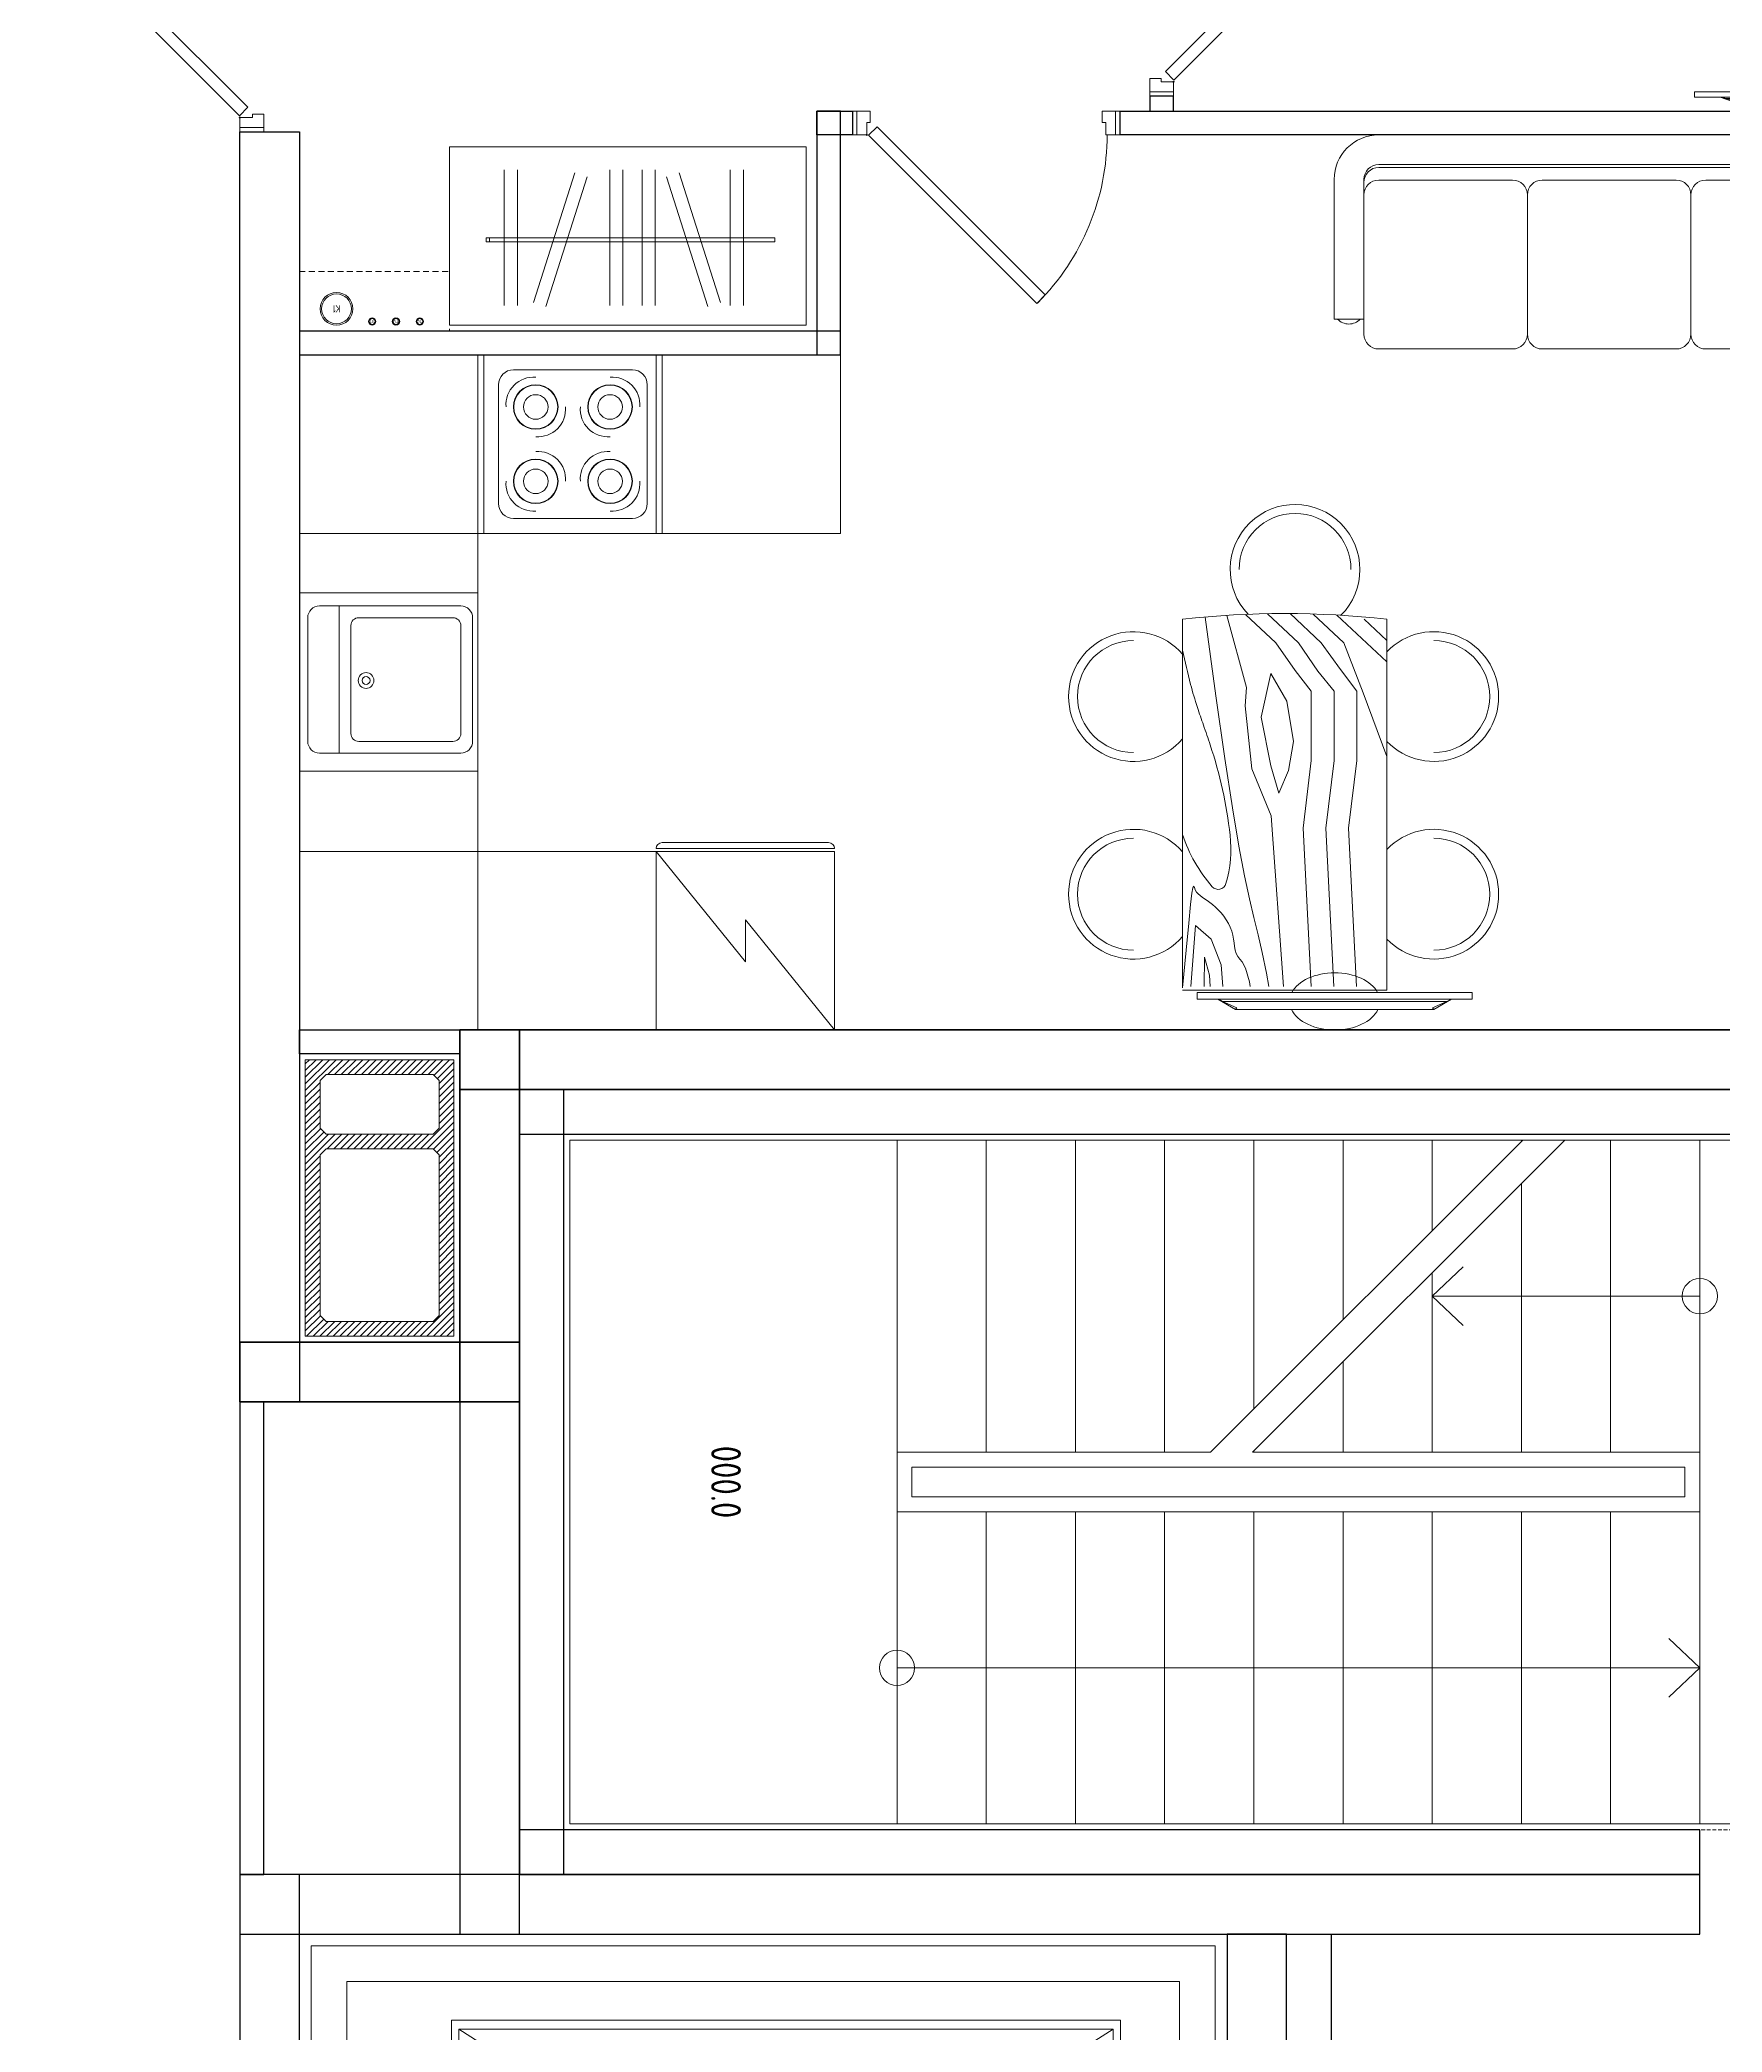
# Model space of a CAD drawing. Header units: millimetres. Extents: x 0 to 145404, y 0 to 194550.
# Drawn here: x 121553 to 127211, y 76076 to 82776 of the extents above; entities that cross this region are included whole.
import ezdxf
from ezdxf.enums import TextEntityAlignment as Align

# ---------------------------------------------------------------- set-up
doc = ezdxf.new("R2010")
doc.units = ezdxf.units.MM
for name, pattern in [('200_ШТРИХ', [320, 200, -120]), ('DASHED', [7, 5, -2, 0]), ('ELGO_LTYPE0', [0]), ('HIDDEN2', [0.1875, 0.125, -0.0625])]:
    doc.linetypes.add(name, pattern=pattern)
doc.layers.add('Q-SPCQ-1', color=9, linetype='Continuous', lineweight=9, true_color=0x808080)
doc.layers.add('АР - мебель', color=7, linetype='Continuous', lineweight=9, true_color=0x787878)
for name, color, linetype, lineweight in [('АР - Вентблок', 36, 'Continuous', 9), ('АР - ВК', 126, 'Continuous', 13), ('АР - Двери', 126, 'Continuous', 9), ('АР - Лестница', 152, 'Continuous', 9), ('АР - Лестницы', 46, 'Continuous', 15), ('АР - Лифты', 173, 'Continuous', 9), ('АР - Монолит', 56, 'Continuous', 30), ('АР - Обор. - Холодильник', 42, 'Continuous', 9), ('АР - Оборуд', 252, 'Continuous', 0), ('АР - Перегородки 80', 32, 'Continuous', 30), ('АР - утеплитель', 40, 'Continuous', 30)]:
    doc.layers.add(name, color=color, linetype=linetype, lineweight=lineweight)
doc.styles.add('ГОСТ 2.304', font='CS_Gost2304.shx')

# ---------------------------------------------------------------- blocks, each defined once
blk = doc.blocks.new('*U47')
at = {"layer": 'АР - Лестницы'}
for points in [[(900, 0), (795.8, 98.8)], [(0, 0), (900, 0)], [(900, 0), (795.8, -98.8)]]:
    blk.add_lwpolyline(points, dxfattribs=at)
blk.add_circle((0, 0), 59.2, dxfattribs=at)
blk = doc.blocks.new('*U46')
at = {"layer": 'АР - Лестницы'}
for points in [[(2700, 0), (2595.8, 98.8)], [(0, 0), (2700, 0)], [(2700, 0), (2595.8, -98.8)]]:
    blk.add_lwpolyline(points, dxfattribs=at)
blk.add_circle((0, 0), 59.2, dxfattribs=at)
blk = doc.blocks.new('Лестница 3000')
at = {"layer": 'АР - Лестница', "ltscale": 100}
for p, q in [((1270, 2315.7), (2320, 3365.7)), ((1270, 2174.3), (2320, 3224.3))]:
    blk.add_line(p, q, dxfattribs=at)
at = {"layer": 'АР - Лестница', "linetype": 'HIDDEN2', "ltscale": 100}
blk.add_lwpolyline([(0, 4940), (2340, 4940), (2340, 0), (0, 0)], close=True, dxfattribs=at)
at = {"layer": 'АР - Лестница', "ltscale": 100}
for points in [[(20, 3820), (2320, 3820), (2320, 4920), (20, 4920)], [(20, 3820), (1070, 3820), (1070, 3520), (20, 3520)], [(1270, 3820), (2320, 3820), (2320, 3520), (1270, 3520)], [(1120, 1170), (1220, 1170), (1220, 3770), (1120, 3770)], [(20, 3520), (1070, 3520), (1070, 3220), (20, 3220)], [(20, 3220), (1070, 3220), (1070, 2920), (20, 2920)], [(20, 2920), (1070, 2920), (1070, 2620), (20, 2620)], [(20, 2620), (1070, 2620), (1070, 2320), (20, 2320)], [(20, 2320), (1070, 2320), (1070, 2020), (20, 2020)], [(20, 2020), (1070, 2020), (1070, 1720), (20, 1720)], [(1270, 2020), (2320, 2020), (2320, 1720), (1270, 1720)], [(20, 1720), (1070, 1720), (1070, 1420), (20, 1420)], [(1270, 1720), (2320, 1720), (2320, 1420), (1270, 1420)], [(20, 1420), (1070, 1420), (1070, 1120), (20, 1120)], [(1270, 1420), (2320, 1420), (2320, 1120), (1270, 1120)], [(2320, 1120), (2320, 20), (20, 20), (20, 1120)]]:
    blk.add_lwpolyline(points, close=True, dxfattribs=at)
for points in [[(1270, 2315.7), (1270, 3820), (1070, 3820), (1070, 1120), (1270, 1120), (1270, 2174.3)], [(2174.3, 3220), (1270, 3220), (1270, 3520), (2320, 3520), (2320, 3220), (2315.7, 3220)], [(1874.3, 2920), (1270, 2920), (1270, 3220), (2174.3, 3220)], [(2315.7, 3220), (2320, 3220), (2320, 2920), (2015.7, 2920)], [(1574.3, 2620), (1270, 2620), (1270, 2920), (1874.3, 2920)], [(2015.7, 2920), (2320, 2920), (2320, 2620), (1715.7, 2620)], [(1274.3, 2320), (1270, 2320), (1270, 2620), (1574.3, 2620)], [(1715.7, 2620), (2320, 2620), (2320, 2320), (1415.7, 2320)], [(1415.7, 2320), (2320, 2320), (2320, 2020), (1270, 2020), (1270, 2174.3)], [(1270, 2315.7), (1270, 2320), (1274.3, 2320)]]:
    blk.add_lwpolyline(points, dxfattribs=at)
at = {"layer": 'АР - Лестница', "xscale": -1}
for name, p, rotation in [('*U46', (545, 1120), 270), ('*U47', (1795, 3820), 89.99999999999993)]:
    blk.add_blockref(name, p, dxfattribs=dict(at, rotation=rotation))
at = {"layer": 'АР - Лестница', "ltscale": 100, "char_height": 100, "width": 674.876, "attachment_point": 5, "style": 'ГОСТ 2.304'}
for s, insert in [('3000', (1170, 4395)), ('0.000\\P', (1170, 545))]:
    blk.add_mtext(s, dxfattribs=dict(at, insert=insert))
blk = doc.blocks.new('Электрический подъемник- стеновой - 2200 x 1100 мм-1082052-_П__План 3 этажа_с1-с5 __6_600_')
at = {"layer": 'Q-SPCQ-1'}
for p, q in [((-1000, 1650), (-1000, 220)), ((1250, 1650), (-1000, 1650)), ((-975, 1620), (1225, 1620)), ((-975, 1520), (-975, 1620)), ((1225, 1620), (-975, 220)), ((-975, 1620), (1225, 220)), ((1225, 1620), (1225, 220)), ((1250, 192.2), (1250, 1650)), ((1399.7, 1581), (1509.7, 1581)), ((1399.7, 1144.8), (1399.7, 1581)), ((1509.7, 1581), (1509.7, 1144.8)), ((-960.2, 1520), (-1000, 1520)), ((-960.2, 1290), (-960.2, 1520)), ((-1098, 1468.5), (-1098, 1341.5)), ((-1085, 1468.5), (-1098, 1468.5)), ((-1082.1, 1411.2), (-1085, 1468.5)), ((-1017, 1411.2), (-1082.1, 1411.2)), ((-1017, 1411.2), (-1017, 1398.7)), ((1267, 1411.2), (1267, 1398.7)), ((1267, 1411.2), (1332.1, 1411.2)), ((1332.1, 1411.2), (1335, 1468.5)), ((1335, 1468.5), (1348, 1468.5)), ((1348, 1468.5), (1348, 1341.5)), ((-1085, 1341.5), (-1098, 1341.5)), ((-1082, 1398.7), (-1085, 1341.5)), ((-1017, 1398.7), (-1082, 1398.7)), ((1267, 1398.7), (1332, 1398.7)), ((1332, 1398.7), (1335, 1341.5)), ((1335, 1341.5), (1348, 1341.5)), ((-1000, 1290), (-960.2, 1290)), ((-975, 220), (-975, 1290)), ((1509.7, 1144.8), (1399.7, 1144.8)), ((-1025, 220), (-1025, 90)), ((-942, 220), (-1025, 220)), ((-942, 174), (-942, 220)), ((475, 220), (1225, 220)), ((475, 192.2), (475, 220)), ((1250, 220), (1300, 220)), ((1300, 220), (1300, 90)), ((-967, 174), (-942, 174)), ((-967, 90), (-967, 174)), ((74, 170.9), (498, 170.9)), ((74, 134.9), (74, 170.9)), ((498, 134.9), (74, 134.9)), ((1250, 192.2), (475, 192.2)), ((498, 170.9), (498, 134.9)), ((-1025, 90), (-967, 90)), ((-967, 74.6), (875, 74.6)), ((-465, 74.6), (-967, 74.6)), ((-967, 74.6), (-967, -25.4)), ((-965, 90), (-965, 126)), ((-965, 126), (80, 126)), ((-965, 90), (80, 90)), ((-465, -95.4), (-465, 74.6)), ((80, 126), (80, 90)), ((1300, 90), (80, 90)), ((875, 74.6), (875, -25.4)), ((-965, 64.5), (-965, 28.5)), ((75, 64.5), (-965, 64.5)), ((-965, 28.5), (75, 28.5)), ((-465, 60), (875, 60)), ((75, 28.5), (75, 64.5)), ((79, 23), (79, -13)), ((505, 23), (79, 23)), ((505, -13), (505, 23)), ((-967, -25.4), (-950, -25.4)), ((-950, -25.4), (-950, -95.4)), ((79, -13), (505, -13)), ((475, -25.4), (615, -25.4)), ((475, -69.5), (475, -25.4)), ((615, -25.4), (615, -69.5)), ((875, -25.4), (615, -25.4)), ((-950, -95.4), (-465, -95.4)), ((615, -69.5), (475, -69.5))]:
    blk.add_line(p, q, dxfattribs=at)
blk = doc.blocks.new('Лифт Грузовой')
at = {"layer": 'АР - Лифты'}
for p, q in [((40, 3080), (40, 40)), ((2000, 3080), (40, 3080)), ((2000, 2233.5), (2000, 3080)), ((160, 2960), (1880, 2960)), ((160, 160), (160, 2960)), ((1880, 2960), (1880, 2233.5)), ((1880, 2233.5), (2000, 2233.5)), ((2000, 893.5), (1880, 893.5)), ((1880, 893.5), (1880, 160)), ((2000, 40), (2000, 893.5)), ((1880, 160), (160, 160)), ((40, 40), (2000, 40))]:
    blk.add_line(p, q, dxfattribs=at)
at = {"layer": 'АР - Лифты', "linetype": 'DASHED', "ltscale": 25}
blk.add_lwpolyline([(0, 3120), (2040, 3120), (2040, 0), (0, 0)], close=True, dxfattribs=at)
at = {"layer": 'АР - Лифты', "rotation": 90}
blk.add_blockref('Электрический подъемник- стеновой - 2200 x 1100 мм-1082052-_П__План 3 этажа_с1-с5 __6_600_', (1940, 1358.5), dxfattribs=at)
blk = doc.blocks.new('Лестничная клетка Н1 9000 тип 12')
at = {"layer": 'АР - Монолит'}
for points in [[(0, -3430), (200, -3430), (200, -6360), (0, -6360)], [(3320, -4160), (3520, -4160), (3520, -6160), (3320, -6160)], [(0, -6360), (0, -6160), (4910, -6160), (4910, -6360)], [(740, -6160), (940, -6160), (940, -9200), (740, -9200)], [(0, -8150), (0, -7950), (940, -7950), (940, -8150)], [(740, -9200), (740, -9000), (6030, -9000), (6030, -9200)]]:
    blk.add_lwpolyline(points, close=True, dxfattribs=at)
at = {"layer": 'АР - Перегородки 80'}
blk.add_lwpolyline([(0, -7950), (0, -6360), (80, -6360), (80, -7950)], close=True, dxfattribs=at)
at = {"layer": 'АР - утеплитель'}
for points in [[(3520, -6160), (3670, -6160), (3670, -4360), (3520, -4360)], [(940, -6360), (1090, -6360), (1090, -9000), (940, -9000)], [(940, -6510), (940, -6360), (4910, -6360), (4910, -6510)], [(940, -9000), (940, -8850), (6030, -8850), (6030, -9000)]]:
    blk.add_lwpolyline(points, close=True, dxfattribs=at)
at = {"rotation": 90.00000000000007}
blk.add_blockref('Лифт Грузовой', (3320, -6160), dxfattribs=at)
at = {"layer": 'АР - Лестница', "rotation": 270}
blk.add_blockref('Лестница 3000', (1090, -6510), dxfattribs=at)
blk = doc.blocks.new('*U206')
at = {"ltscale": 100}
for p, q in [((15, 37.5), (15, -42.5)), ((46, 37.5), (15, 37.5)), ((48, -4.5), (48, 35.5)), ((852, -4.5), (852, 37.5)), ((852, 37.5), (885, 37.5)), ((885, 37.5), (885, -42.5)), ((15, -42.5), (60, -42.5)), ((60, -4.5), (48, -4.5)), ((60, -42.5), (60, -4.5)), ((840, -42.5), (840, -4.5)), ((840, -4.5), (852, -4.5)), ((885, -42.5), (840, -42.5))]:
    blk.add_line(p, q, dxfattribs=at)
for points in [[(54.4, 38.9), (82.7, 10.6), (648, 575.9), (619.7, 604.2)], [(15, -42.5), (0, -42.5), (0, 37.5), (15, 37.5)], [(885, -42.5), (900, -42.5), (900, 37.5), (885, 37.5)]]:
    blk.add_lwpolyline(points, close=True, dxfattribs=at)
blk.add_circle((48, 37.5), 2, dxfattribs=at)
blk.add_arc((56.7, 37.5), 800, 0, 44.86495, dxfattribs=at)
blk = doc.blocks.new('*U241')
at = {"color": 0, "linetype": 'ELGO_LTYPE0'}
for p, q in [((-126.3, -578.5), (-126.3, 578.5)), ((-126.3, 578.5), (-103.1, 578.5)), ((-103.1, 578.5), (-103.1, -578.5)), ((-103.1, 491.5), (-68.5, 417.2)), ((-103.1, 489.1), (-96.1, 471.8)), ((-96.1, 471.8), (-96.1, -471.8)), ((-74.4, 410.8), (-96.1, 471.8)), ((-68.5, 417.2), (-74.4, 410.8)), ((-68.5, -417.2), (-68.5, 417.2)), ((-103.1, -491.5), (-68.5, -417.2)), ((-74.4, -410.8), (-96.1, -471.8)), ((-68.5, -417.2), (-74.4, -410.8)), ((-96.1, -471.8), (-103.1, -489.1)), ((-103.1, -578.5), (-126.3, -578.5))]:
    blk.add_line(p, q, dxfattribs=at)
for start_param, end_param in [(0.31972, 2.821873), (3.433141, 5.991637)]:
    blk.add_ellipse((-96.1, 0), major_axis=(0, 189.6), ratio=0.506784, start_param=start_param, end_param=end_param, dxfattribs=at)
blk = doc.blocks.new('ОГ73_на5персон_стол1245х685')
for p, q in [((-623.4, 0), (623.4, 0)), ((623.4, 0), (623.4, -686.7)), ((611.5, -686.7), (-623.4, -686.7))]:
    blk.add_line(p, q)
for points in [[(-641, -247.6), (-544.1, -144.5), (-375.8, -79.3), (-161.9, 0)], [(-637.5, -167.6), (-480, 0)], [(-623.4, -76.3), (-551.7, 0)], [(-642.4, -325.5), (-544.1, -220.8), (-454.9, -155.6), (-381.8, -101.3), (-148.4, -101.3), (79.6, -128.4), (611.5, -101.7)], [(-641.9, -401.2), (-544.1, -297.1), (-448.3, -231.9), (-381.8, -177.6), (-148.4, -177.6), (79.6, -204.7), (611.5, -178)], [(-639.6, -475.1), (-544.1, -373.4), (-450.5, -308.2), (-381.8, -253.9), (-148.4, -253.9), (79.6, -281), (611.5, -254.3)], [(-636.3, -537.6), (-393.5, -471.9), (-331.8, -476.1), (-120.1, -454.3), (37.3, -389.1), (611.5, -347.9)], [(611.5, -397.2), (566.5, -404.8), (497, -419.1), (437.5, -433.1), (380, -447.3), (316.4, -462.2), (239, -478.6), (139.9, -497.4), (11.2, -519.3), (-154.9, -545.1), (-366.3, -575.5), (-630.8, -611.4)], [(611.5, -459.1), (596.2, -461.8), (550.2, -474.8), (528.9, -486), (519.4, -494.9), (510.6, -501.6), (500.5, -506.3), (489.4, -509.5), (477.5, -511.8), (464.9, -513.7), (451.9, -515.6), (438.7, -518), (425.4, -521.5), (412.3, -526.5), (399.4, -532.7), (387, -540.1), (375.2, -548.4), (364.1, -557.3), (353.7, -566.7), (344.3, -576.3), (336, -585.9), (328.9, -595.3), (322.6, -604.3), (316.9, -612.9), (311.5, -620.8), (306.1, -628.1), (300.3, -634.4), (293.8, -639.8), (286.3, -644.1), (278.5, -647.3), (274.5, -649.9), (279.3, -652.4), (298.2, -655.6), (336.1, -660), (398.2, -666.3), (489.7, -674.9), (615.5, -686.7)], [(611.5, -552), (538.5, -556.7), (452.3, -591.2), (406.4, -642.9), (611.5, -658.6)], [(611.5, -594.6), (572.9, -595.9), (512.6, -613.2), (611.5, -614.5)]]:
    blk.add_lwpolyline(points)
blk.add_lwpolyline([(-440.4, -390.3), (-348.1, -335.9), (-212.4, -314.2), (-114.7, -330.5), (-38.7, -363.1), (-131, -390.3), (-293.8, -422.9)], close=True)
blk.add_lwpolyline([(-519, -686.7, 0.011376), (-404.4, -659.9, 0.016637), (-327.1, -637.1, 0.004562), (-267.2, -616.7, -0.004114), (-200.8, -594, -0.052088), (102.6, -527.2, -0.099515), (265.7, -541.2, -0.590932), (275.9, -587, -0.103124), (100.7, -686.7)], format="xyb")
for centre, radius, start, end in [((-363.4, 157.9), 218.2, 313.66172, 226.33828), ((-363.4, 157.9), 188.2, 0, 180), ((301.2, 157.9), 218.2, 313.66172, 226.33828), ((301.2, 157.9), 188.2, 0, 180), ((2457.2, -343.3), 3099.7, 173.64034, 186.35966), ((-791, -308.7), 218.2, 44.99112, 313.78598), ((-791, -308.7), 188.2, 90, 270), ((-363.4, -852.1), 218.2, 130.73287, 49.26713), ((301.2, -852.1), 218.2, 130.73287, 49.26713), ((-363.4, -852.1), 188.2, 180, 0), ((301.2, -852.1), 188.2, 180, 0)]:
    blk.add_arc(centre, radius, start, end)
blk = doc.blocks.new('ММ96 720х1850')
for p, q in [((-775, 0), (775, 0)), ((-775, -100), (775, -100)), ((-775, -109.7), (775, -109.7)), ((-925, -150), (-925, -620)), ((-825, -150), (-825, -670)), ((-775, -152), (-325, -152)), ((-225, -152), (225, -152)), ((325, -152), (775, -152)), ((825, -150), (825, -670)), ((925, -150), (925, -620)), ((-275, -202), (-275, -670)), ((275, -202), (275, -670)), ((-825, -620), (-925, -620)), ((825, -620), (925, -620)), ((-775, -720), (-325, -720)), ((-225, -720), (225, -720)), ((325, -720), (775, -720))]:
    blk.add_line(p, q)
for centre, radius, start, end in [((-775, -150), 150, 90, 180), ((775, -150), 150, 0, 90), ((-775, -150), 50, 90, 180), ((-775, -159.7), 50, 90, 180), ((775, -150), 50, 0, 90), ((775, -159.7), 50, 0, 90), ((-775, -202), 50, 90, 180), ((-325, -202), 50, 0, 90), ((-225, -202), 50, 90, 180), ((225, -202), 50, 0, 90), ((325, -202), 50, 90, 180), ((775, -202), 50, 0, 90), ((-875.2, -582), 54, 224.70723, 315.29277), ((875.2, -582), 54, 224.70723, 315.29277), ((-775, -670), 50, 180, 270), ((-325, -670), 50, 270, 0), ((-225, -670), 50, 180, 270), ((225, -670), 50, 270, 0), ((325, -670), 50, 180, 270), ((775, -670), 50, 270, 0)]:
    blk.add_arc(centre, radius, start, end)
blk = doc.blocks.new('*U242')
at = {"color": 0, "linetype": 'ELGO_LTYPE0'}
for p, q in [((-126.3, -578.5), (-126.3, 578.5)), ((-126.3, 578.5), (-103.1, 578.5)), ((-103.1, 578.5), (-103.1, -578.5)), ((-103.1, 491.5), (-68.5, 417.2)), ((-103.1, 489.1), (-96.1, 471.8)), ((-96.1, 471.8), (-96.1, -471.8)), ((-74.4, 410.8), (-96.1, 471.8)), ((-68.5, 417.2), (-74.4, 410.8)), ((-68.5, -417.2), (-68.5, 417.2)), ((-103.1, -491.5), (-68.5, -417.2)), ((-74.4, -410.8), (-96.1, -471.8)), ((-68.5, -417.2), (-74.4, -410.8)), ((-96.1, -471.8), (-103.1, -489.1)), ((-103.1, -578.5), (-126.3, -578.5))]:
    blk.add_line(p, q, dxfattribs=at)
for start_param, end_param in [(0.31972, 2.821873), (3.433141, 5.991637)]:
    blk.add_ellipse((-96.1, 0), major_axis=(0, 189.6), ratio=0.506784, start_param=start_param, end_param=end_param, dxfattribs=at)
blk = doc.blocks.new('*U79')
at = {"ltscale": 100}
for p, q in [((-1035, -37.5), (-1035, 42.5)), ((-1035, 42.5), (-990, 42.5)), ((-990, 4.5), (-1002, 4.5)), ((-1002, 4.5), (-1002, -37.5)), ((-990, 42.5), (-990, 4.5)), ((-15, 42.5), (-60, 42.5)), ((-60, 42.5), (-60, 4.5)), ((-60, 4.5), (-48, 4.5)), ((-48, 4.5), (-48, -35.5)), ((-15, -37.5), (-15, 42.5)), ((-1002, -37.5), (-1035, -37.5)), ((-46, -37.5), (-15, -37.5))]:
    blk.add_line(p, q, dxfattribs=at)
for points in [[(-1035, 42.5), (-1050, 42.5), (-1050, -37.5), (-1035, -37.5)], [(-15, 42.5), (0, 42.5), (0, -37.5), (-15, -37.5)], [(-54.4, -38.9), (-82.7, -10.6), (-754, -682), (-725.8, -710.3)]]:
    blk.add_lwpolyline(points, close=True, dxfattribs=at)
blk.add_circle((-48, -37.5), 2, dxfattribs=at)
blk.add_arc((-57.9, -37.5), 950, 180, 224.86495, dxfattribs=at)
blk = doc.blocks.new('k_22')
at = {"ltscale": 600}
for p, q in [((0, 600), (0, 0)), ((600, 600), (0, 600)), ((500, 550), (100, 550)), ((600, 0), (600, 600)), ((50, 500), (50, 100)), ((550, 100), (550, 500)), ((0, 0), (600, 0)), ((100, 50), (500, 50))]:
    blk.add_line(p, q, dxfattribs=at)
for centre in [(175, 425), (425, 425), (175, 175), (425, 175)]:
    blk.add_circle(centre, 75, dxfattribs=at)
for centre, radius, start, end in [((100, 500), 50, 90, 180), ((500, 500), 50, 0, 90), ((167.7, 432.3), 93, 85.49745, 184.50255), ((175, 425), 73.8, 0, 180), ((425, 425), 73.8, 0, 180), ((432.3, 432.3), 93, 355.49745, 94.50255), ((175, 425), 73.8, 180, 0), ((175, 425), 41.3, 0, 180), ((175, 425), 41.3, 180, 0), ((182.3, 417.7), 93, 265.49745, 4.50255), ((417.7, 417.7), 93, 175.49745, 274.50255), ((425, 425), 73.8, 180, 0), ((425, 425), 41.3, 0, 180), ((425, 425), 41.3, 180, 0), ((182.3, 182.3), 93, 355.49745, 94.50255), ((417.7, 182.3), 93, 85.49745, 184.50255), ((175, 175), 73.8, 0, 180), ((175, 175), 41.3, 0, 180), ((425, 175), 73.8, 0, 180), ((425, 175), 41.3, 0, 180), ((167.7, 167.7), 93, 175.49745, 274.50255), ((175, 175), 73.8, 180, 0), ((175, 175), 41.3, 180, 0), ((425, 175), 73.8, 180, 0), ((425, 175), 41.3, 180, 0), ((432.3, 167.7), 93, 265.49745, 4.50255), ((100, 100), 50, 180, 270), ((500, 100), 50, 270, 0)]:
    blk.add_arc(centre, radius, start, end, dxfattribs=at)
blk = doc.blocks.new('М15 600х600')
for p, q in [((-600, 600), (-600, 0)), ((-600, 600), (0, 600)), ((-516.4, 571.8), (-100.6, 571.8)), ((0, 600), (0, 0)), ((-556, 57), (-556, 532.2)), ((-61, 532.2), (-61, 57)), ((-556, 466.2), (-61, 466.2)), ((-490, 426.6), (-127, 426.6)), ((-516.4, 83.4), (-516.4, 400.2)), ((-100.6, 83.4), (-100.6, 400.2)), ((-61, 400.2), (-61, 83.4)), ((-600, 0), (0, 0)), ((-100.6, 17.4), (-516.4, 17.4)), ((-127, 57), (-490, 57))]:
    blk.add_line(p, q)
for centre, major_axis, start_param, end_param in [((-516.4, 532.2), (-28, 28), -0.785398, 0.785398), ((-100.6, 532.2), (28, 28), 5.497787, 7.068583), ((-490, 400.2), (-18.7, 18.7), -0.785398, 0.785398), ((-305.2, 375.6), (18.7, 18.7), 5.497787, 11.780972), ((-127, 400.2), (18.7, 18.7), 5.497787, 7.068583), ((-305.2, 375.6), (9.33, 9.33), 5.497787, 11.780972), ((-490, 83.4), (18.7, 18.7), 2.356194, 3.926991), ((-127, 83.4), (-18.7, 18.7), 2.356194, 3.926991), ((-516.4, 57), (28, 28), 2.356194, 3.926991), ((-100.6, 57), (-28, 28), 2.356194, 3.926991)]:
    blk.add_ellipse(centre, major_axis=major_axis, ratio=1, start_param=start_param, end_param=end_param)
blk = doc.blocks.new('холодильник')
at = {"layer": 'АР - Обор. - Холодильник'}
for p, q in [((0, 300), (0, -300)), ((600, 300), (0, 300)), ((600, -300), (600, 300)), ((610, 300), (610, -300)), ((610, 300), (610, 300)), ((630, -280), (630, 280)), ((0, -300), (600, -300)), ((610, -300), (610, -300))]:
    blk.add_line(p, q, dxfattribs=at)
blk.add_lwpolyline([(600, 300), (229.3, 0), (370.7, 0), (0, -300)], dxfattribs=at)
for centre, start, end in [((610, 280), 0, 90), ((610, -280), 270, 0)]:
    blk.add_arc(centre, 20, start, end, dxfattribs=at)
blk = doc.blocks.new('Ш03 600х1200')
for p, q in [((0, 600), (-1200, 600)), ((-1200, 0), (-1200, 600)), ((0, 0), (0, 600)), ((-988.5, 66), (-988.5, 522.9)), ((-944.2, 66), (-944.2, 522.9)), ((-911.1, 76.8), (-772.2, 512)), ((-868.9, 63.3), (-730, 498.6)), ((-692.1, 66), (-692.1, 522.9)), ((-647.8, 66), (-647.8, 522.9)), ((-583, 66), (-583, 522.9)), ((-538.7, 66), (-538.7, 522.9)), ((-324.4, 63.3), (-463.3, 498.6)), ((-282.2, 76.8), (-421.1, 512)), ((-228.6, 66), (-228.6, 522.9)), ((-184.3, 66), (-184.3, 522.9)), ((-123, 293.3), (-1094.4, 293.3)), ((-1094.4, 293.3), (-1094.4, 280.4)), ((-1094.4, 280.4), (-123, 280.4)), ((-134.5, 293.3), (-228.9, 293.3)), ((-228.9, 293.3), (-228.9, 280.4)), ((-228.9, 280.4), (-134.5, 280.4)), ((-134.5, 280.4), (-134.5, 293.3)), ((-123, 280.4), (-123, 293.3)), ((0, 0), (-1200, 0))]:
    blk.add_line(p, q)
blk = doc.blocks.new('Вентблок 930 х 500')
at = {"layer": 'АР - Вентблок', "lineweight": 5}
h = blk.add_hatch(dxfattribs=at)
h.set_pattern_fill('ANSI31', color=256, scale=5)
h.set_pattern_definition([(45, (-3927587.913, -709139.574), (-11.22532015, 11.22532015), [])])
h.paths.add_polyline_path([(-20, 950), (-520, 950), (-520, 20), (-20, 20)])
h.paths.add_polyline_path([(-450, 700), (-470, 720), (-470, 880), (-450, 900), (-90, 900), (-70, 880), (-70, 720), (-90, 700)], flags=16)
h.paths.add_polyline_path([(-90, 650), (-70, 630), (-70, 90), (-90, 70), (-450, 70), (-470, 90), (-470, 630), (-450, 650)], flags=16)
at = {"layer": 'АР - Вентблок', "linetype": '200_ШТРИХ', "lineweight": 5, "ltscale": 0.1}
blk.add_lwpolyline([(-540, 0), (-540, 970), (0, 970), (0, 0)], close=True, dxfattribs=at)
at = {"layer": 'АР - Вентблок', "linetype": 'ByBlock'}
for points in [[(-520, 20), (-520, 950), (-20, 950), (-20, 20)], [(-470, 720), (-470, 880), (-450, 900), (-90, 900), (-70, 880), (-70, 720), (-90, 700), (-450, 700)], [(-470, 90), (-470, 630), (-450, 650), (-90, 650), (-70, 630), (-70, 90), (-90, 70), (-450, 70)]]:
    blk.add_lwpolyline(points, close=True, dxfattribs=at)
blk = doc.blocks.new('Стояк ВК с циркуляцией')
at = {"layer": 'АР - ВК', "linetype": '200_ШТРИХ', "lineweight": 5, "ltscale": 0.1}
blk.add_lwpolyline([(-505, 0), (0, 0), (0, -200), (-505, -200)], close=True, dxfattribs=at)
at = {"layer": 'АР - ВК', "color": 1, "ltscale": 100}
for centre, radius in [((-405, -32.5), 12.5), ((-405, -32.5), 10), ((-325, -32.5), 12.5), ((-325, -32.5), 10)]:
    blk.add_circle(centre, radius, dxfattribs=at)
at = {"layer": 'АР - ВК', "color": 5, "ltscale": 100}
for radius in [12.5, 10]:
    blk.add_circle((-245, -32.5), radius, dxfattribs=at)
at = {"layer": 'АР - ВК', "color": 46, "ltscale": 100}
for radius in [55, 50]:
    blk.add_circle((-125, -75), radius, dxfattribs=at)
at = {"layer": 'АР - ВК', "color": 1, "ltscale": 100, "style": 'ГОСТ 2.304'}
for p in [(-405, -32.5), (-325, -32.5)]:
    blk.add_text('Т4', height=10, dxfattribs=at).set_placement(p, align=Align.MIDDLE_CENTER)
at = {"layer": 'АР - ВК', "color": 5, "ltscale": 100, "style": 'ГОСТ 2.304'}
blk.add_text('В1', height=10, dxfattribs=at).set_placement((-245, -32.5), align=Align.MIDDLE_CENTER)
at = {"layer": 'АР - ВК', "color": 46, "ltscale": 100, "style": 'ГОСТ 2.304'}
blk.add_text('К1', height=25, dxfattribs=at).set_placement((-125, -75), align=Align.MIDDLE_CENTER)
blk = doc.blocks.new('Блок 600 х 600')
at = {"layer": 'АР - мебель'}
blk.add_lwpolyline([(-600, 0), (0, 0), (0, 600), (-600, 600)], close=True, dxfattribs=at)
blk = doc.blocks.new('Квартира 1К 6300 тип 40')
at = {"layer": 'АР - Монолит'}
for points in [[(0, -7550), (0, -3280), (200, -3280), (200, -7550)], [(740, -6500), (740, -6300), (5650, -6300), (5650, -6500)], [(740, -7550), (740, -6300), (940, -6300), (940, -7550)], [(0, -7550), (0, -7350), (940, -7350), (940, -7550)]]:
    blk.add_lwpolyline(points, close=True, dxfattribs=at)
at = {"layer": 'АР - Оборуд'}
for points in [[(200, -4830), (200, -4630), (800, -4630), (800, -4830)], [(200, -5700), (200, -5430), (800, -5430), (800, -5700)]]:
    blk.add_lwpolyline(points, close=True, dxfattribs=at)
at = {"layer": 'АР - Перегородки 80'}
for points in [[(2060, -3210), (2060, -3290), (1940, -3290), (1940, -3210)], [(2020, -4030), (2020, -3210), (1940, -3210), (1940, -4030)], [(5650, -3210), (5650, -3290), (2960, -3290), (2960, -3210)], [(3140, -3210), (3140, -3160), (3060, -3160), (3060, -3210)], [(200, -4030), (2020, -4030), (2020, -3950), (200, -3950)], [(740, -6300), (740, -6380), (200, -6380), (200, -6300)]]:
    blk.add_lwpolyline(points, close=True, dxfattribs=at)
at = {"rotation": 180}
blk.add_blockref('Стояк ВК с циркуляцией', (200, -3950), dxfattribs=at)
for name, p in [('Блок 600 х 600', (800, -4630)), ('Блок 600 х 600', (1400, -4630)), ('Блок 600 х 600', (2020, -4630)), ('Блок 600 х 600', (800, -6300)), ('Блок 600 х 600', (1400, -6300)), ('Вентблок 930 х 500', (740, -7350))]:
    blk.add_blockref(name, p)
at = {"layer": 'АР - Двери', "rotation": 270}
blk.add_blockref('*U79', (37.5, -3280), dxfattribs=at)
at = {"layer": 'АР - Двери', "xscale": -1}
for p, rotation in [((3102.5, -3160), 270), ((2060, -3252.5), 180)]:
    blk.add_blockref('*U206', p, dxfattribs=dict(at, rotation=rotation))
at = {"layer": 'АР - мебель', "xscale": 0.7500000000000002, "zscale": 0.7500000000000002, "rotation": 270}
blk.add_blockref('*U242', (5470.1, -3240), dxfattribs=at)
at = {"layer": 'АР - мебель', "xscale": -1}
blk.add_blockref('Ш03 600х1200', (705, -3930), dxfattribs=at)
at = {"layer": 'АР - мебель'}
blk.add_blockref('ММ96 720х1850', (4605, -3290), dxfattribs=at)
at = {"layer": 'АР - мебель', "rotation": 270}
blk.add_blockref('ОГ73_на5персон_стол1245х685', (3857.3, -5542.2), dxfattribs=at)
at = {"layer": 'АР - мебель', "yscale": 0.8000000000000003, "rotation": 270}
blk.add_blockref('*U241', (3682, -6300), dxfattribs=at)
at = {"layer": 'АР - Оборуд', "xscale": -1}
for name, p, rotation in [('k_22', (820, -4630), 270), ('М15 600х600', (800, -5430), 90)]:
    blk.add_blockref(name, p, dxfattribs=dict(at, rotation=rotation))
at = {"layer": 'АР - Оборуд', "extrusion": (0, 0, -1), "xscale": -1, "zscale": -1, "rotation": 270}
blk.add_blockref('холодильник', (-1700, -6300), dxfattribs=at)
blk = doc.blocks.new('V_Section_3')
blk.add_blockref('Квартира 1К 6300 тип 40', (8950, -12600))
at = {"xscale": -1, "rotation": 180}
blk.add_blockref('Лестничная клетка Н1 9000 тип 12', (8950, -28100), dxfattribs=at)

msp = doc.modelspace()

# ---------------------------------------------------------------- block references
msp.add_blockref('V_Section_3', (113275.5, 98346.1, 0))

doc.saveas('drawing.dxf')
